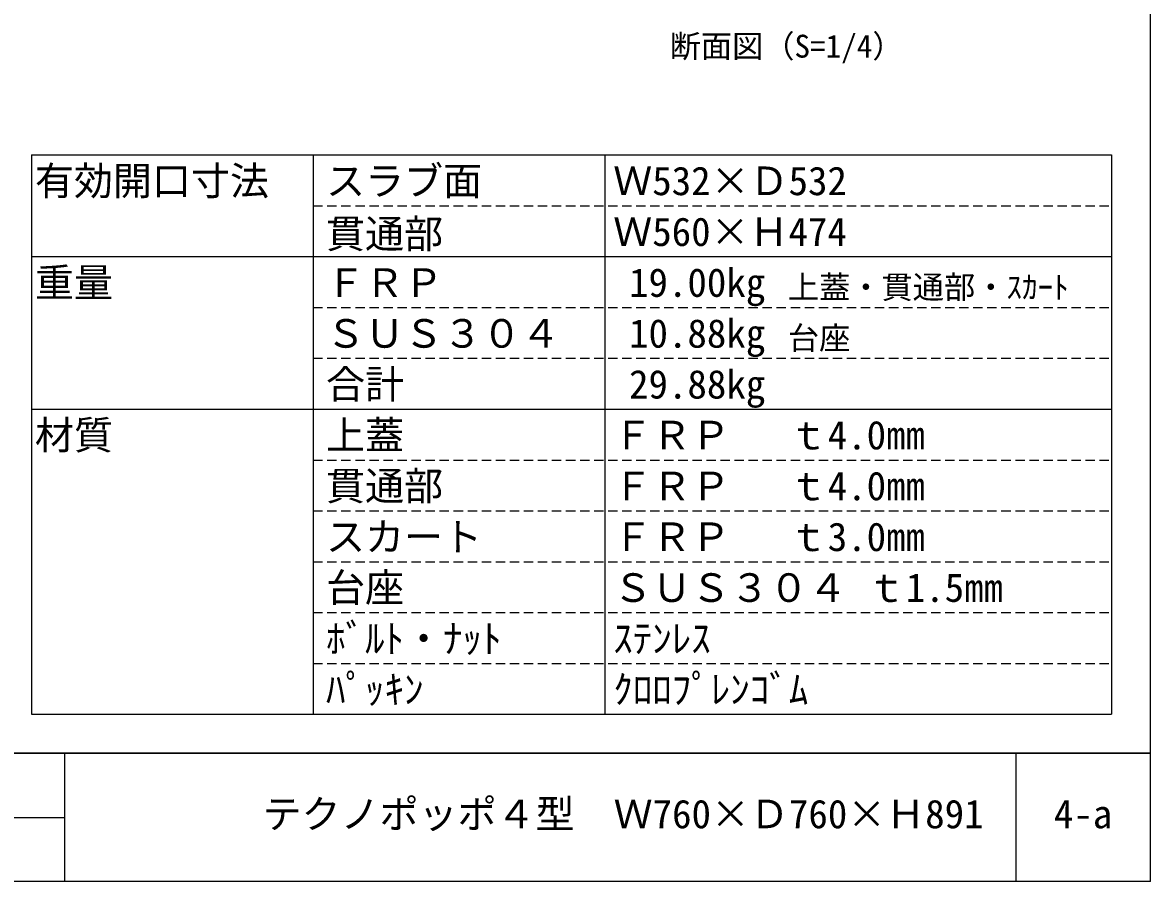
# Model space of a CAD drawing. Units: millimetres at full size, sheet at 1:10, with parts at other scales. Extents: x -4354 to 4109, y -1429 to 1331.
# Drawn here: x 2664 to 4109, y -1429 to -328 of the extents above; entities that cross this region are included whole.
import ezdxf
from ezdxf.enums import TextEntityAlignment as Align

# ---------------------------------------------------------------- set-up
doc = ezdxf.new("R2010")
doc.units = ezdxf.units.MM
doc.header["$LTSCALE"] = 10
doc.linetypes.add('DASHED1', pattern=[1.8, 1.2, -0.6])
for name, color, linetype in [('0-2_概要', 6, 'Continuous'), ('0-F_図面枠', 7, 'Continuous'), ('F-B_タイトル', 2, 'Continuous')]:
    doc.layers.add(name, color=color, linetype=linetype)
doc.styles.add('ＭＳ ゴシック', font='')
doc.styles.get('ＭＳ ゴシック').set_extended_font_data('MS Gothic')

msp = doc.modelspace()

# ---------------------------------------------------------------- linework, layer by layer
at = {"layer": '0-2_概要', "color": 7}
for p, q in [((2675.01, -497.78), (2675.01, -1214.65)), ((2675.01, -497.78), (4059.38, -497.78)), ((3036.24, -497.78), (3036.24, -1214.65)), ((3410.15, -497.78), (3410.15, -1214.65)), ((4059.38, -497.78), (4059.38, -1214.65)), ((2675.01, -628.12), (4059.38, -628.12)), ((2675.01, -823.63), (4059.38, -823.63)), ((2675.01, -1214.65), (4059.38, -1214.65))]:
    msp.add_line(p, q, dxfattribs=at)
at = {"layer": '0-2_概要', "color": 7, "linetype": 'DASHED1'}
for p, q in [((3036.24, -562.95), (4059.38, -562.95)), ((3036.24, -693.29), (4059.38, -693.29)), ((3036.24, -758.46), (4059.38, -758.46)), ((3036.24, -888.8), (4059.38, -888.8)), ((3036.24, -953.97), (4059.38, -953.97)), ((3036.24, -1019.14), (4059.38, -1019.14)), ((3036.24, -1084.31), (4059.38, -1084.31)), ((3036.24, -1149.48), (4059.38, -1149.48))]:
    msp.add_line(p, q, dxfattribs=at)
at = {"layer": '0-F_図面枠'}
for p, q in [((4109.38, -1428.98), (4109.38, 1331.02)), ((109.38, -1264.65), (4109.38, -1264.65)), ((4109.38, -1264.65), (316.96, -1264.65)), ((2717.32, -1264.65), (2717.32, -1428.98)), ((3936.84, -1264.65), (3936.84, -1428.98)), ((1977.1, -1346.82), (2717.32, -1346.82)), ((4109.38, -1428.98), (109.38, -1428.98))]:
    msp.add_line(p, q, dxfattribs=at)

# ---------------------------------------------------------------- texts
at = {"layer": '0-2_概要', "style": 'ＭＳ ゴシック'}
for s, p in [('有効開口寸法', (2679.56, -560.31)), ('スラブ面', (3052.69, -560.31)), ('Ｗ532×Ｄ532', (3420.79, -560.31)), ('貫通部', (3052.69, -628.12)), ('Ｗ560×Ｈ474', (3420.79, -625.48)), ('重量', (2679.56, -690.65)), ('ＦＲＰ', (3052.69, -690.65)), ('19.00kg', (3441.07, -690.65)), ('ＳＵＳ３０４', (3052.69, -755.82)), ('10.88kg', (3441.07, -755.82)), ('合計', (3052.69, -820.99)), ('29.88kg', (3441.07, -820.99)), ('材質', (2679.56, -886.16)), ('上蓋', (3052.69, -886.16)), ('ＦＲＰ\u3000 ｔ4.0㎜', (3420.79, -886.16)), ('貫通部', (3052.69, -951.33)), ('ＦＲＰ\u3000 ｔ4.0㎜', (3420.79, -951.33)), ('スカート', (3052.69, -1016.49)), ('ＦＲＰ\u3000 ｔ3.0㎜', (3420.79, -1016.49)), ('台座', (3052.69, -1081.66)), ('ＳＵＳ３０４ ｔ1.5㎜', (3420.79, -1081.66)), ('ﾎﾞﾙﾄ・ﾅｯﾄ', (3052.69, -1146.83)), ('ｽﾃﾝﾚｽ', (3420.79, -1146.83)), ('ﾊﾟｯｷﾝ', (3052.69, -1212)), ('ｸﾛﾛﾌﾟﾚﾝｺﾞﾑ', (3420.79, -1212))]:
    msp.add_text(s, height=36.66, dxfattribs=at).set_placement(p, align=Align.BOTTOM_LEFT)
at = {"layer": '0-2_概要', "color": 7, "style": 'ＭＳ ゴシック'}
for s, p in [('上蓋・貫通部・ｽｶｰﾄ', (3644.69, -690.65)), ('台座', (3644.69, -755.82))]:
    msp.add_text(s, height=29.33, dxfattribs=at).set_placement(p, align=Align.BOTTOM_LEFT)
at = {"layer": '0-F_図面枠', "color": 6, "style": 'ＭＳ ゴシック'}
for s, p in [('テクノポッポ４型\u3000Ｗ760×Ｄ760×Ｈ891', (2971.25, -1371.82)), ('4-a', (3985.61, -1371.82))]:
    msp.add_text(s, height=36.66, dxfattribs=at).set_placement(p, align=Align.BOTTOM_LEFT)
at = {"layer": 'F-B_タイトル', "style": 'ＭＳ ゴシック'}
msp.add_text('断面図（S=1/4）', height=29.33, dxfattribs=at).set_placement((3493.12, -381.82), align=Align.BOTTOM_LEFT)

doc.saveas('drawing.dxf')
